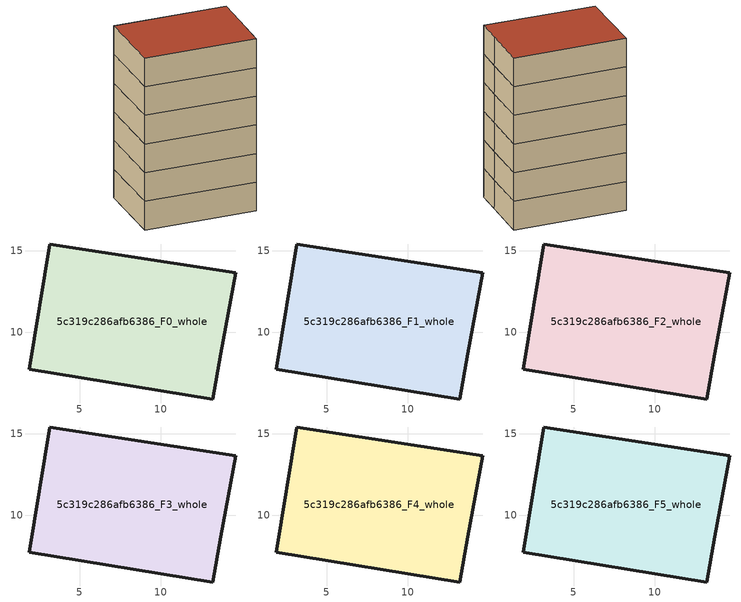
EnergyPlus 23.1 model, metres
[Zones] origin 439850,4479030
5c319c286afb6386_F0_whole
 floor ground (EU_floor_Construction): 14.6,13.66 13.69,8.66 13.18,5.88 1.91,7.71 3.15,15.42 z0
 wall outside (EU_wall_Construction): 13.18,5.88 13.69,8.66 14.6,13.66 3.15,15.42 1.91,7.71 13.18,5.88 z0:3
5c319c286afb6386_F1_whole
 floor to 5c319c286afb6386_F0_whole (EU_floor_Construction): 14.6,13.66 13.69,8.66 13.18,5.88 1.91,7.71 3.15,15.42 z3
 wall outside (EU_wall_Construction): 13.18,5.88 13.69,8.66 14.6,13.66 3.15,15.42 1.91,7.71 13.18,5.88 z3:6
5c319c286afb6386_F2_whole
 floor to 5c319c286afb6386_F1_whole (EU_floor_Construction): 14.6,13.66 13.69,8.66 13.18,5.88 1.91,7.71 3.15,15.42 z6
 wall outside (EU_wall_Construction): 13.18,5.88 13.69,8.66 14.6,13.66 3.15,15.42 1.91,7.71 13.18,5.88 z6:9
5c319c286afb6386_F3_whole
 floor to 5c319c286afb6386_F2_whole (EU_floor_Construction): 14.6,13.66 13.69,8.66 13.18,5.88 1.91,7.71 3.15,15.42 z9
 wall outside (EU_wall_Construction): 13.18,5.88 13.69,8.66 14.6,13.66 3.15,15.42 1.91,7.71 13.18,5.88 z9:12
5c319c286afb6386_F4_whole
 floor to 5c319c286afb6386_F3_whole (EU_floor_Construction): 14.6,13.66 13.69,8.66 13.18,5.88 1.91,7.71 3.15,15.42 z12
 wall outside (EU_wall_Construction): 13.18,5.88 13.69,8.66 14.6,13.66 3.15,15.42 1.91,7.71 13.18,5.88 z12:15
5c319c286afb6386_F5_whole
 floor to 5c319c286afb6386_F4_whole (EU_floor_Construction): 14.6,13.66 13.69,8.66 13.18,5.88 1.91,7.71 3.15,15.42 z15
 wall outside (EU_wall_Construction): 13.18,5.88 13.69,8.66 14.6,13.66 3.15,15.42 1.91,7.71 13.18,5.88 z15:18
 roof outside (EU_roof_Construction): 13.18,5.88 13.69,8.66 14.6,13.66 3.15,15.42 1.91,7.71 z18
[Building]
EU S2 Campaign: North Axis=0; Terrain=City; Solar Distribution=FullExterior
[Site:Location]
Madrid: Latitude=40.5; Longitude=-3.5; Time Zone=1; Elevation=609
[SizingPeriod:WeatherFileDays]
AnnualSizingPeriod: Begin Month=1; Begin Day of Month=1; End Month=12; End Day of Month=31; Day of Week for Start Day=Monday; Use Weather File Daylight Saving Period=No; Use Weather File Rain and Snow Indicators=No
[MATERIAL]
EU_InternalMass_Material: Roughness=MediumRough; Thickness=0.1; Conductivity=1; Density=1800; Specific Heat=900; Thermal Absorptance=0.9; Solar Absorptance=0.7; Visible Absorptance=0.7
[MATERIAL:NOMASS] Roughness=MediumRough; Thermal Absorptance=0.9; Solar Absorptance=0.7; Visible Absorptance=0.7
Name | Thermal Resistance
EU_wall_NoMass | 1.60022
EU_roof_NoMass | 1.57597
EU_floor_NoMass | 0.470652
[CONSTRUCTION]
EU_wall_Construction: EU_wall_NoMass
EU_roof_Construction: EU_roof_NoMass
EU_floor_Construction: EU_floor_NoMass
EU_InternalMass_Construction: EU_InternalMass_Material
[ZONE] Type=1; Multiplier=1; Ceiling Height=autocalculate; Volume=271.036; Floor Area=autocalculate; Part of Total Floor Area=Yes
5c319c286afb6386_F0_whole; 5c319c286afb6386_F1_whole; 5c319c286afb6386_F2_whole; 5c319c286afb6386_F3_whole; 5c319c286afb6386_F4_whole; 5c319c286afb6386_F5_whole
[INTERNALMASS] Construction=EU_InternalMass_Construction; Surface Area=90.3453
Name | Zone or ZoneList
5c319c286afb6386_F0_whole_EU_InternalMass | 5c319c286afb6386_F0_whole
5c319c286afb6386_F1_whole_EU_InternalMass | 5c319c286afb6386_F1_whole
5c319c286afb6386_F2_whole_EU_InternalMass | 5c319c286afb6386_F2_whole
5c319c286afb6386_F3_whole_EU_InternalMass | 5c319c286afb6386_F3_whole
5c319c286afb6386_F4_whole_EU_InternalMass | 5c319c286afb6386_F4_whole
5c319c286afb6386_F5_whole_EU_InternalMass | 5c319c286afb6386_F5_whole
[OTHEREQUIPMENT] Fuel Type=Electricity; Design Level Calculation Method=Watts/Area; Power per Zone Floor Area=1; Fraction Latent=0; Fraction Radiant=0; Fraction Lost=0; Carbon Dioxide Generation Rate=0; EndUse Subcategory=EU_Step8_InternalGains
Name | Zone or ZoneList or Space or SpaceList | Schedule
EU_Step8_InternalGain_5c319c286afb6386_F0_whole_f000 | 5c319c286afb6386_F0_whole | EU_Step8_GainSchedule_5c319c286afb6386_F0_whole_f000
EU_Step8_InternalGain_5c319c286afb6386_F1_whole_f000 | 5c319c286afb6386_F1_whole | EU_Step8_GainSchedule_5c319c286afb6386_F1_whole_f000
EU_Step8_InternalGain_5c319c286afb6386_F2_whole_f000 | 5c319c286afb6386_F2_whole | EU_Step8_GainSchedule_5c319c286afb6386_F2_whole_f000
EU_Step8_InternalGain_5c319c286afb6386_F3_whole_f000 | 5c319c286afb6386_F3_whole | EU_Step8_GainSchedule_5c319c286afb6386_F3_whole_f000
EU_Step8_InternalGain_5c319c286afb6386_F4_whole_f000 | 5c319c286afb6386_F4_whole | EU_Step8_GainSchedule_5c319c286afb6386_F4_whole_f000
EU_Step8_InternalGain_5c319c286afb6386_F5_whole_f000 | 5c319c286afb6386_F5_whole | EU_Step8_GainSchedule_5c319c286afb6386_F5_whole_f000
[ZONEVENTILATION:DESIGNFLOWRATE] Schedule=EU_AlwaysOn; Design Flow Rate Calculation Method=AirChanges/Hour; Air Changes per Hour=0.480704; Ventilation Type=Natural; Fan Pressure Rise=0; Fan Total Efficiency=1; Constant Term Coefficient=1; Temperature Term Coefficient=0; Velocity Term Coefficient=0; Velocity Squared Term Coefficient=0; Minimum Indoor Temperature=-100; Maximum Indoor Temperature=100; Delta Temperature=-100; Minimum Outdoor Temperature=-100; Maximum Outdoor Temperature=100; Maximum Wind Speed=40
Name | Zone or ZoneList or Space or SpaceList
EU_ConstantAir_5c319c286afb6386_F0_whole | 5c319c286afb6386_F0_whole
EU_ConstantAir_5c319c286afb6386_F1_whole | 5c319c286afb6386_F1_whole
EU_ConstantAir_5c319c286afb6386_F2_whole | 5c319c286afb6386_F2_whole
EU_ConstantAir_5c319c286afb6386_F3_whole | 5c319c286afb6386_F3_whole
EU_ConstantAir_5c319c286afb6386_F4_whole | 5c319c286afb6386_F4_whole
EU_ConstantAir_5c319c286afb6386_F5_whole | 5c319c286afb6386_F5_whole
[HVACTEMPLATE:THERMOSTAT] Constant Heating Setpoint=20; Constant Cooling Setpoint=50
EU_HeatOnly_5c319c286afb6386_F0_whole; EU_HeatOnly_5c319c286afb6386_F1_whole; EU_HeatOnly_5c319c286afb6386_F2_whole; EU_HeatOnly_5c319c286afb6386_F3_whole; EU_HeatOnly_5c319c286afb6386_F4_whole; EU_HeatOnly_5c319c286afb6386_F5_whole
[HVACTEMPLATE:ZONE:IDEALLOADSAIRSYSTEM] System Availability Schedule=EU_AlwaysOn; Maximum Heating Supply Air Temperature=50; Minimum Cooling Supply Air Temperature=13; Maximum Heating Supply Air Humidity Ratio=0.0156; Minimum Cooling Supply Air Humidity Ratio=0.0077; Heating Limit=NoLimit; Cooling Limit=NoLimit; Heating Availability Schedule=EU_AlwaysOn; Cooling Availability Schedule=EU_CoolingOff; Dehumidification Control Type=ConstantSensibleHeatRatio; Cooling Sensible Heat Ratio=0.7; Dehumidification Setpoint=60; Humidification Control Type=None; Humidification Setpoint=30; Outdoor Air Method=None; Outdoor Air Flow Rate per Person=0.00944; Outdoor Air Flow Rate per Zone Floor Area=0; Outdoor Air Flow Rate per Zone=0; Demand Controlled Ventilation Type=None; Outdoor Air Economizer Type=NoEconomizer; Heat Recovery Type=None; Sensible Heat Recovery Effectiveness=0.7; Latent Heat Recovery Effectiveness=0.65
Name | Template Thermostat
5c319c286afb6386_F0_whole | EU_HeatOnly_5c319c286afb6386_F0_whole
5c319c286afb6386_F1_whole | EU_HeatOnly_5c319c286afb6386_F1_whole
5c319c286afb6386_F2_whole | EU_HeatOnly_5c319c286afb6386_F2_whole
5c319c286afb6386_F3_whole | EU_HeatOnly_5c319c286afb6386_F3_whole
5c319c286afb6386_F4_whole | EU_HeatOnly_5c319c286afb6386_F4_whole
5c319c286afb6386_F5_whole | EU_HeatOnly_5c319c286afb6386_F5_whole
[SIZING:ZONE] Zone Cooling Design Supply Air Temperature Input Method=SupplyAirTemperature; Zone Cooling Design Supply Air Temperature=13; Zone Heating Design Supply Air Temperature Input Method=SupplyAirTemperature; Zone Heating Design Supply Air Temperature=50; Zone Cooling Design Supply Air Humidity Ratio=0.008; Zone Heating Design Supply Air Humidity Ratio=0.008; Cooling Design Air Flow Method=DesignDay; Cooling Design Air Flow Rate=0; Cooling Minimum Air Flow per Zone Floor Area=0.000762; Cooling Minimum Air Flow=0; Cooling Minimum Air Flow Fraction=0.2; Heating Design Air Flow Method=DesignDay; Heating Design Air Flow Rate=0; Heating Maximum Air Flow per Zone Floor Area=0.002032; Heating Maximum Air Flow=0.141576; Heating Maximum Air Flow Fraction=0.3; Account for Dedicated Outdoor Air System=No; Dedicated Outdoor Air System Control Strategy=NeutralSupplyAir; Dedicated Outdoor Air Low Setpoint Temperature for Design=autosize; Dedicated Outdoor Air High Setpoint Temperature for Design=autosize; Zone Load Sizing Method=Sensible Load Only No Latent Load; Zone Latent Cooling Design Supply Air Humidity Ratio Input Method=HumidityRatioDifference; Zone Cooling Design Supply Air Humidity Ratio Difference=0.005; Zone Latent Heating Design Supply Air Humidity Ratio Input Method=HumidityRatioDifference; Zone Humidification Design Supply Air Humidity Ratio Difference=0.005
5c319c286afb6386_F0_whole; 5c319c286afb6386_F1_whole; 5c319c286afb6386_F2_whole; 5c319c286afb6386_F3_whole; 5c319c286afb6386_F4_whole; 5c319c286afb6386_F5_whole
[SCHEDULE:CONSTANT]
Name | Hourly Value
EU_AlwaysOn | 1
EU_CoolingOff | 0
[SCHEDULE:FILE] Column Number=1; Rows to Skip at Top=0; Number of Hours of Data=8760; Column Separator=Comma; Interpolate to Timestep=No; Minutes per Item=60; Adjust Schedule for Daylight Savings=Yes
Name | File
EU_Step8_GainSchedule_5c319c286afb6386_F0_whole_f000 | C:\Users\o_iseri\Desktop\OpenUBEM\openubem\outputs\eu_evidence\EU-11\ES-MAD-BERRUGUETE\idfs\5c319c286afb6386\5c319c286afb6386_F0_whole_f000_gain.csv
EU_Step8_GainSchedule_5c319c286afb6386_F1_whole_f000 | C:\Users\o_iseri\Desktop\OpenUBEM\openubem\outputs\eu_evidence\EU-11\ES-MAD-BERRUGUETE\idfs\5c319c286afb6386\5c319c286afb6386_F1_whole_f000_gain.csv
EU_Step8_GainSchedule_5c319c286afb6386_F2_whole_f000 | C:\Users\o_iseri\Desktop\OpenUBEM\openubem\outputs\eu_evidence\EU-11\ES-MAD-BERRUGUETE\idfs\5c319c286afb6386\5c319c286afb6386_F2_whole_f000_gain.csv
EU_Step8_GainSchedule_5c319c286afb6386_F3_whole_f000 | C:\Users\o_iseri\Desktop\OpenUBEM\openubem\outputs\eu_evidence\EU-11\ES-MAD-BERRUGUETE\idfs\5c319c286afb6386\5c319c286afb6386_F3_whole_f000_gain.csv
EU_Step8_GainSchedule_5c319c286afb6386_F4_whole_f000 | C:\Users\o_iseri\Desktop\OpenUBEM\openubem\outputs\eu_evidence\EU-11\ES-MAD-BERRUGUETE\idfs\5c319c286afb6386\5c319c286afb6386_F4_whole_f000_gain.csv
EU_Step8_GainSchedule_5c319c286afb6386_F5_whole_f000 | C:\Users\o_iseri\Desktop\OpenUBEM\openubem\outputs\eu_evidence\EU-11\ES-MAD-BERRUGUETE\idfs\5c319c286afb6386\5c319c286afb6386_F5_whole_f000_gain.csv
